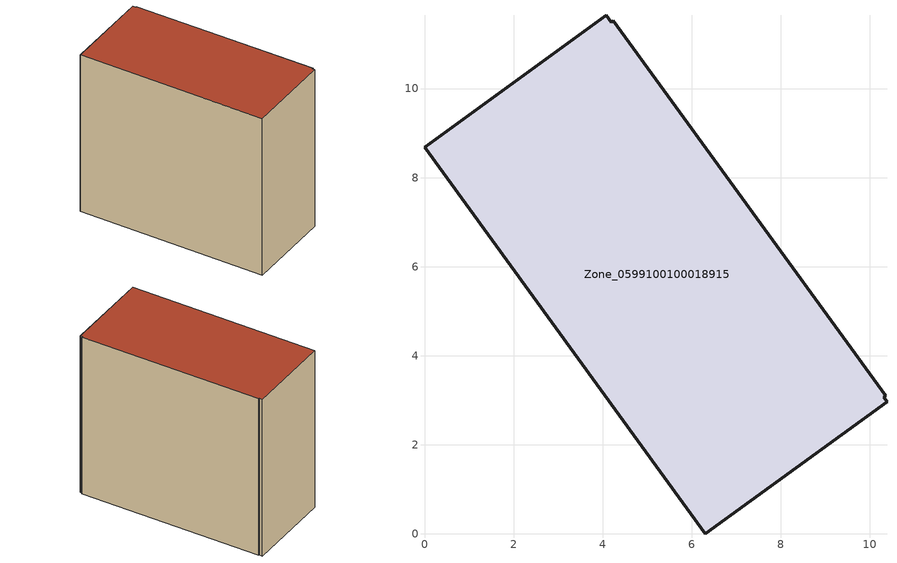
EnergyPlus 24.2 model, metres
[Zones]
Zone_0599100100018915
 floor ground (C_G): 4.24,11.52 10.36,3.1 10.31,3.07 10.39,2.97 6.31,0 0,8.68 4.08,11.65 4.19,11.49 z5.09
 wall outside (C_F): 6.31,0 10.39,2.97 10.31,3.07 10.36,3.1 4.24,11.52 4.19,11.49 4.08,11.65 0,8.68 6.31,0 z5.09:14.68
 roof outside (C_R): 10.36,3.1 4.24,11.52 4.19,11.49 4.08,11.65 0,8.68 6.31,0 10.39,2.97 10.31,3.07 z14.68
[BUILDING]
Pand.0599100100018915: North Axis=0; Terrain=City; Loads Convergence Tolerance Value=0.04; Temperature Convergence Tolerance Value=0.4; Solar Distribution=FullExterior; Maximum Number of Warmup Days=25; Minimum Number of Warmup Days=1
[Site:Location]
Rotterdam.The.Hague.AP_ZH_NLD Design_Conditions: Latitude=51.96; Longitude=4.45; Time Zone=1; Elevation=-4.5
[SITE:GROUNDTEMPERATURE:BUILDINGSURFACE]
18, 18, 18, 18, 18, 18, 18, 18, 18, 18, 18, 18
[MATERIAL] Thermal Absorptance=0.9; Solar Absorptance=0.7; Visible Absorptance=0.7
Name | Roughness | Thickness | Conductivity | Density | Specific Heat
G.TI.2015-2018 | MediumSmooth | 0.15 | 0.0428571 | 540 | 1210
F.TI.2015-2018 | Rough | 0.3 | 0.0666667 | 1920 | 840
R.TI.2015-2018 | MediumRough | 0.2 | 0.0333333 | 1500 | 1000
[CONSTRUCTION]
C_G: G.TI.2015-2018
C_F: F.TI.2015-2018
C_R: R.TI.2015-2018
[ZONE]
Zone_0599100100018915: Type=1; Multiplier=1; Ceiling Height=Autocalculate; Volume=Autocalculate; Floor Area=autocalculate; Part of Total Floor Area=Yes
[ZONEINFILTRATION:DESIGNFLOWRATE]
Infil_Zone_0599100100018915: Zone or ZoneList or Space or SpaceList=Zone_0599100100018915; Schedule=AlwaysOn; Design Flow Rate Calculation Method=Flow/Area; Flow Rate per Floor Area=0.0015; Constant Term Coefficient=1; Temperature Term Coefficient=0; Velocity Term Coefficient=0; Velocity Squared Term Coefficient=0
[HVACTEMPLATE:ZONE:IDEALLOADSAIRSYSTEM]
Zone_0599100100018915: Maximum Heating Supply Air Temperature=50; Minimum Cooling Supply Air Temperature=13; Maximum Heating Supply Air Humidity Ratio=0.0156; Minimum Cooling Supply Air Humidity Ratio=0.0077; Heating Limit=NoLimit; Cooling Limit=NoLimit; Dehumidification Control Type=ConstantSensibleHeatRatio; Cooling Sensible Heat Ratio=0.7; Dehumidification Setpoint=60; Humidification Control Type=None; Humidification Setpoint=30; Outdoor Air Method=None; Outdoor Air Flow Rate per Person=0.00944; Outdoor Air Flow Rate per Zone Floor Area=0; Outdoor Air Flow Rate per Zone=0; Demand Controlled Ventilation Type=None; Outdoor Air Economizer Type=NoEconomizer; Heat Recovery Type=None; Sensible Heat Recovery Effectiveness=0.7; Latent Heat Recovery Effectiveness=0.65
[ZONECONTROL:THERMOSTAT]
ThermostatControl_Zone_0599100100018915: Zone or ZoneList=Zone_0599100100018915; Control Type Schedule=DualSetpointControlType; Control 1=Thermostat_Zone_0599100100018915; Temperature Difference Between Cutout And Setpoint=0
[THERMOSTATSETPOINT:DUALSETPOINT]
Thermostat_Zone_0599100100018915: Heating Setpoint Temperature Schedule=HeatingSetpoint_Zone_0599100100018915; Cooling Setpoint Temperature Schedule=CoolingSetpoint_Zone_0599100100018915
[SCHEDULE:COMPACT]
HeatingSetpoint_Zone_0599100100018915: Through: 12/31, For: AllDays, Until: 24:00, 21
CoolingSetpoint_Zone_0599100100018915: Through: 12/31, For: AllDays, Until: 24:00, 24
DualSetpointControlType: Through: 12/31, For: AllDays, Until: 24:00, 4
AlwaysOn: Through: 12/31, For: AllDays, Until: 24:00, 1
